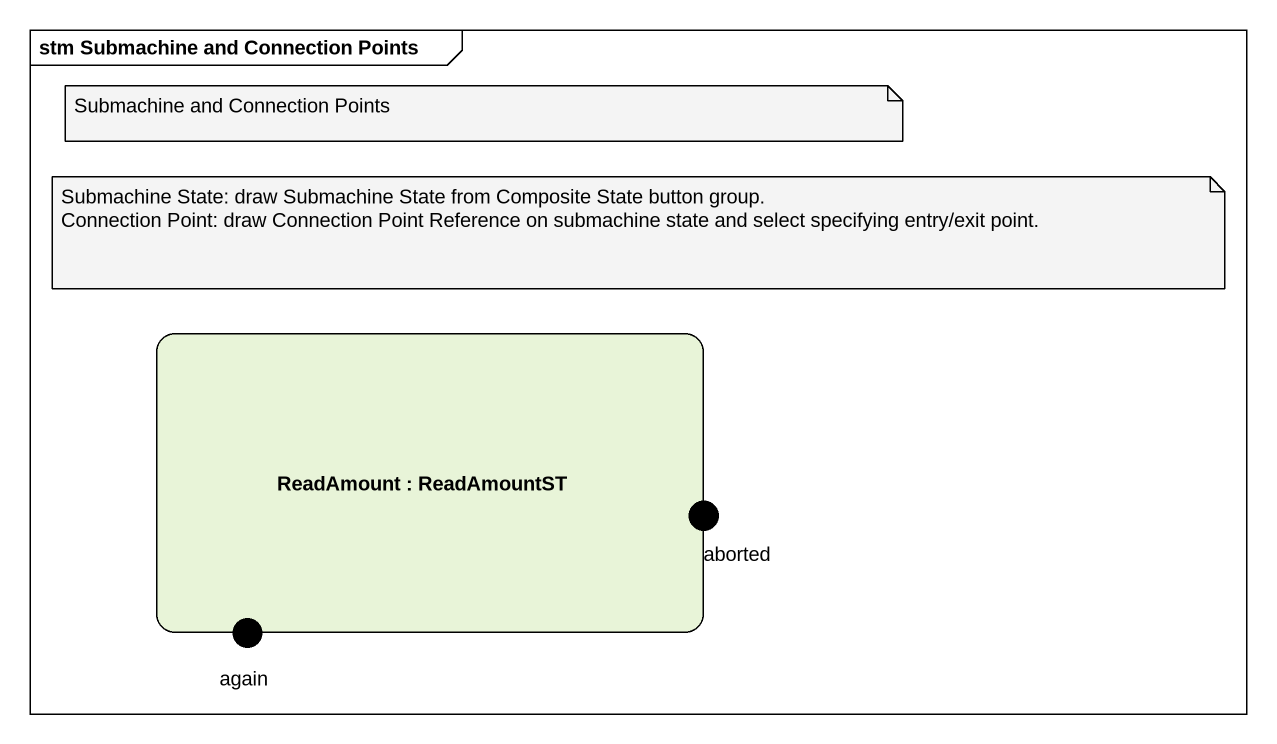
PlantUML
@startuml
mainframe stm Submachine and Connection Points
hide empty description
state "ReadAmount : ReadAmountST" as ReadAmount
state aborted <<start>>
state again <<start>>
note as N1
  Submachine and Connection Points
end note
note as N2
  Submachine State: draw Submachine State from Composite State button group.
  Connection Point: draw Connection Point Reference on submachine state and select specifying entry/exit point.
end note
@enduml
